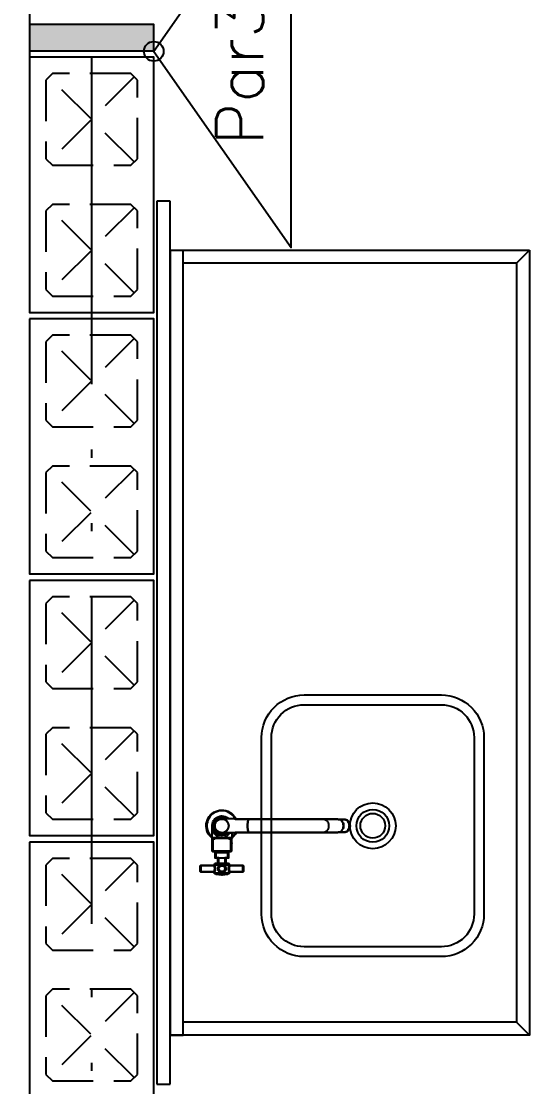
# Model space of a CAD drawing. Extents: x -14651 to 11095, y -4567 to -1290.
# Drawn here: x 853.3 to 931, y -3432 to -3269.1 of the extents above; entities that cross this region are included whole.
import ezdxf
from ezdxf.enums import TextEntityAlignment as Align

# ---------------------------------------------------------------- set-up
doc = ezdxf.new("R2010")
doc.units = 0
doc.header["$LTSCALE"] = 25
doc.linetypes.add('DASHED2', pattern=[0.375, 0.25, -0.125])
doc.linetypes.add('ESTILO_TQS_0004', pattern=[3.3, 2, -0.4, 0.05, -0.4, 0.05, -0.4])
for name, color, linetype in [('203', 1, 'DASHED2'), ('241', 2, 'Continuous'), ('247', 50, 'Continuous'), ('253', 251, 'Continuous'), ('COTA', 1, 'Continuous'), ('EIXOS', 1, 'ESTILO_TQS_0004'), ('PROJ', 252, 'Continuous')]:
    doc.layers.add(name, color=color, linetype=linetype)
doc.styles.add('COTA', font='romans.shx')
doc.dimstyles.new('forma', dxfattribs={"dimscale": 5, "dimtxt": 1.8, "dimasz": 0.8, "dimexe": 2, "dimexo": 1, "dimgap": 1, "dimtad": 1, "dimdec": 1, "dimzin": 9, "dimtxsty": 'COTA', "dimblk1": 'DOT', "dimblk2": 'DOT', "dimsah": 1, "dimcen": 0, "dimdle": 1, "dimclrd": 256, "dimclre": 256, "dimclrt": 2, "dimadec": 0, "dimazin": 0, "dimtfac": 1, "dimtdec": 0, "dimtmove": 0, "dimatfit": 3, "dimfxl": 1, "dimtolj": 1, "dimtzin": 0, "dimarcsym": 0})

# ---------------------------------------------------------------- blocks, each defined once
blk = doc.blocks.new('P4020')
blk.add_lwpolyline([(-19.5, -9.5), (19.5, -9.5), (19.5, 9.5), (-19.5, 9.5), (-19.5, -9.5)])
at = {"color": 1, "linetype": 'DASHED2'}
for points in [[(-17, -6), (-16, -7), (-4, -7), (-3, -6), (-3, 6), (-4, 7), (-16, 7), (-17, 6), (-17, -6)], [(3, -6), (4, -7), (16, -7), (17, -6), (17, 6), (16, 7), (4, 7), (3, 6), (3, -6)]]:
    blk.add_lwpolyline(points, dxfattribs=at)
at = {"layer": '203', "color": 253}
for p, q in [((-16.5, 6.5), (-3.5, -6.5)), ((-3.5, 6.5), (-16.5, -6.5)), ((16.5, 6.5), (3.5, -6.5)), ((3.5, 6.5), (16.5, -6.5))]:
    blk.add_line(p, q, dxfattribs=at)
blk = doc.blocks.new('P0520')
at = {"layer": '253'}
blk.add_hatch(color=129, dxfattribs=at).paths.add_polyline_path([(2, 9.5), (-2, 9.5), (-2, -9.5), (2, -9.5)])
blk.add_lwpolyline([(2, 9.5), (-2, 9.5), (-2, -9.5), (2, -9.5), (2, 9.5)])
blk = doc.blocks.new('_IDNPAR_2')
at = {"color": 3}
blk.add_lwpolyline([(1, -0.7), (0, 0), (-1, -0.7)], close=True, dxfattribs=at)
blk.add_circle((0, 0), 0.05, dxfattribs=at)
at = {"layer": '247', "color": 2, "style": 'COTA', "flags": 8}
blk.add_attdef('ID', text='', height=0.24, dxfattribs=at).set_placement((0, -0.4383), align=Align.MIDDLE_CENTER)
blk = doc.blocks.new('A$Cf20c1e06')
at = {"layer": 'PROJ'}
for p, q in [((8.6577, 10.9553), (8.6377, 10.9553)), ((8.6377, 10.9553), (8.6377, 9.6053)), ((8.6577, 9.6053), (8.6577, 10.9553)), ((8.6577, 10.8803), (9.2077, 10.8803)), ((8.7374, 10.0108), (8.737, 10.0108)), ((8.7378, 10.0107), (8.7374, 10.0108)), ((8.722, 9.9998), (8.722, 9.9998)), ((8.722, 9.9818), (8.722, 9.9998)), ((8.737, 9.9898), (8.7373, 9.9898)), ((8.7373, 9.9898), (8.7378, 9.9898)), ((8.7521, 9.9898), (8.7521, 9.9818)), ((8.7521, 9.9818), (8.722, 9.9818)), ((8.725, 9.9808), (8.725, 9.9818)), ((8.7491, 9.9818), (8.7491, 9.9808)), ((8.7518, 9.9617), (8.7223, 9.9617)), ((8.727, 9.9597), (8.7471, 9.9597)), ((8.7406, 9.9603), (8.7377, 9.9603)), ((8.705, 9.9293), (8.705, 9.9403)), ((8.7255, 9.9408), (8.7347, 9.9408)), ((8.7393, 9.9408), (8.7486, 9.9408)), ((8.7691, 9.9403), (8.7691, 9.9293)), ((8.7488, 9.9278), (8.7253, 9.9278)), ((8.7456, 9.9258), (8.7285, 9.9258)), ((9.1877, 9.7003), (8.6777, 9.7003)), ((8.6377, 9.6053), (8.6577, 9.6053))]:
    blk.add_line(p, q, dxfattribs=at)
for points in [[(9.2077, 10.8803), (9.2077, 9.6803), (8.6577, 9.6803), (8.6577, 10.8803)], [(8.6577, 10.8803), (8.6577, 9.6803), (8.6777, 9.6803), (8.6777, 10.8803)], [(9.1877, 10.8603), (8.6777, 10.8603), (8.6777, 10.8803)], [(9.2077, 10.8803), (9.1877, 10.8603), (9.1877, 9.7003), (9.2077, 9.6803)], [(8.7587, 9.9898), (8.7377, 9.9898), (8.737, 9.9898), (8.7363, 9.9898), (8.7357, 9.9899), (8.7352, 9.99), (8.735, 9.99), (8.7347, 9.9901), (8.7345, 9.9901), (8.7344, 9.9901), (8.7342, 9.9902), (8.7341, 9.9902), (8.7339, 9.9903), (8.7338, 9.9903), (8.7336, 9.9904), (8.7334, 9.9904), (8.7332, 9.9905), (8.7331, 9.9906), (8.7329, 9.9906), (8.7327, 9.9907), (8.7324, 9.9909), (8.7321, 9.991), (8.7318, 9.9912), (8.7315, 9.9914), (8.7311, 9.9916), (8.7306, 9.992), (8.73, 9.9925), (8.7295, 9.993), (8.729, 9.9935), (8.7286, 9.9941), (8.7282, 9.9947), (8.7278, 9.9954), (8.7275, 9.9961), (8.7272, 9.9968), (8.727, 9.9975), (8.7268, 9.9982), (8.7267, 9.999), (8.7266, 9.9998), (8.7266, 10.0005), (8.7266, 10.0013), (8.7267, 10.0021), (8.7269, 10.0028), (8.7271, 10.0035), (8.7274, 10.0042), (8.7277, 10.0049), (8.7281, 10.0056), (8.7285, 10.0062), (8.7289, 10.0068), (8.7294, 10.0074), (8.7298, 10.0078), (8.7302, 10.0082), (8.7304, 10.0083), (8.7305, 10.0084), (8.7307, 10.0086), (8.7309, 10.0087), (8.731, 10.0088), (8.7313, 10.009), (8.7315, 10.0091), (8.7317, 10.0093), (8.732, 10.0094), (8.7323, 10.0096), (8.7326, 10.0097), (8.7329, 10.0099), (8.7338, 10.0102), (8.7347, 10.0104), (8.7356, 10.0106), (8.7367, 10.0107), (8.7377, 10.0108)], [(8.7587, 10.0108), (8.7374, 10.0108)], [(8.9169, 9.9904), (8.9183, 9.9912), (8.9196, 9.9922), (8.9207, 9.9935), (8.9216, 9.995), (8.9223, 9.9967), (8.9227, 9.9984), (8.9228, 10.0003), (8.9227, 10.0021), (8.9223, 10.0038), (8.9216, 10.0055), (8.9207, 10.007), (8.9196, 10.0083), (8.9183, 10.0094), (8.9169, 10.0101), (8.9168, 10.0101)], [(8.7511, 9.9808), (8.7229, 9.9808)], [(8.7481, 9.9607), (8.726, 9.9607)], [(8.7432, 9.9506), (8.7309, 9.9506)], [(8.7309, 9.9428), (8.7432, 9.9428)], [(8.7285, 9.9268), (8.7456, 9.9268)]]:
    blk.add_lwpolyline(points, dxfattribs=at)
for points in [[(9.0727, 9.8003), (8.8627, 9.8003, -0.414214), (8.7977, 9.8653), (8.7977, 10.1353, -0.414214), (8.8627, 10.2003), (9.0727, 10.2003, -0.414214), (9.1377, 10.1353), (9.1377, 9.8653, -0.414214)], [(9.0727, 9.8153), (8.8627, 9.8153, -0.414214), (8.8127, 9.8653), (8.8127, 10.1353, -0.414214), (8.8627, 10.1853), (9.0727, 10.1853, -0.414214), (9.1227, 10.1353), (9.1227, 9.8653, -0.414214)], [(8.725, 9.9808), (8.725, 9.9818), (8.722, 9.9818), (8.722, 10), (8.722, 9.9998), (8.7221, 9.9998), (8.7221, 10.0015), (8.7225, 10.0039), (8.7232, 10.0062), (8.7244, 10.0084), (8.7259, 10.0103), (8.7277, 10.012), (8.7292, 10.0131), (8.7313, 10.0142), (8.7337, 10.0149), (8.7361, 10.0153), (8.737, 10.0153), (8.7395, 10.0151), (8.7419, 10.0145), (8.7441, 10.0135), (8.7449, 10.0131), (8.7469, 10.0116), (8.7478, 10.0108), (8.7376, 10.0108), (8.7375, 10.0107, -0.956818), (8.7375, 9.9898), (8.7376, 9.9898, -0.005512), (8.7374, 9.9898), (8.7377, 9.9898), (8.7521, 9.9898), (8.7521, 9.9818), (8.7491, 9.9818), (8.7491, 9.9808)], [(8.7253, 9.9412, 0.023181), (8.7255, 9.9408), (8.7347, 9.9408), (8.7353, 9.941), (8.736, 9.9411), (8.7369, 9.9412), (8.7378, 9.9411), (8.7387, 9.941), (8.7393, 9.9408), (8.7486, 9.9408, 0.022959), (8.7488, 9.9412, 0.366689), (8.7468, 9.9428), (8.7432, 9.9428), (8.7309, 9.9428), (8.7273, 9.9428, 0.366483)], [(8.7311, 9.9341), (8.731, 9.935), (8.7311, 9.9358), (8.7312, 9.9365), (8.7314, 9.937), (8.7316, 9.9376), (8.7318, 9.9381), (8.7321, 9.9385), (8.7324, 9.939), (8.7327, 9.9394), (8.7333, 9.9399), (8.7339, 9.9404), (8.7344, 9.9407), (8.7348, 9.9408), (8.7349, 9.9404), (8.735, 9.9399, -0.192103), (8.7391, 9.9399), (8.7392, 9.9404), (8.7393, 9.9408), (8.7398, 9.9406), (8.7403, 9.9403), (8.7407, 9.94), (8.7411, 9.9396), (8.7414, 9.9393), (8.7419, 9.9387), (8.7424, 9.9378), (8.7427, 9.937), (8.7429, 9.9363), (8.743, 9.9358), (8.743, 9.9353), (8.743, 9.9348), (8.743, 9.9341), (8.7429, 9.9333), (8.7427, 9.9326), (8.7425, 9.9321), (8.7423, 9.9316), (8.742, 9.9311), (8.7417, 9.9307), (8.7412, 9.9301), (8.7405, 9.9294), (8.7397, 9.9289), (8.7388, 9.9286), (8.738, 9.9284), (8.7374, 9.9283), (8.7368, 9.9283), (8.7362, 9.9284), (8.7356, 9.9285), (8.7351, 9.9287), (8.7344, 9.929), (8.7338, 9.9293), (8.7334, 9.9297), (8.733, 9.93), (8.7327, 9.9304), (8.7323, 9.9308), (8.7319, 9.9314), (8.7315, 9.9322), (8.7312, 9.9331)], [(8.7393, 9.9399), (8.7392, 9.9399, -0.017847), (8.7396, 9.9397), (8.7395, 9.9398, -0.017789), (8.7399, 9.9396), (8.7398, 9.9396, -0.021587), (8.7402, 9.9394), (8.7401, 9.9394, -0.027178), (8.7406, 9.9391), (8.7405, 9.9391, -0.016694), (8.7408, 9.9389), (8.7408, 9.9389, -0.029524), (8.7412, 9.9384), (8.7411, 9.9385, -0.024437), (8.7415, 9.9381), (8.7414, 9.9382, -0.02481), (8.7417, 9.9377), (8.7417, 9.9378, -0.023752), (8.7419, 9.9374), (8.7419, 9.9375, -0.022023), (8.7421, 9.937), (8.7421, 9.9371, -0.022441), (8.7422, 9.9367), (8.7422, 9.9368, -0.022868), (8.7424, 9.9363), (8.7423, 9.9364, -0.020181), (8.7424, 9.9359), (8.7424, 9.936, -0.015814), (8.7425, 9.9357), (8.7425, 9.9357, -0.015915), (8.7425, 9.9354), (8.7425, 9.9355, -0.025741), (8.7426, 9.9349), (8.7426, 9.9349, -0.018498), (8.7425, 9.9345), (8.7426, 9.9346, -0.017313), (8.7425, 9.9342), (8.7425, 9.9343, -0.018157), (8.7425, 9.9339), (8.7425, 9.934, -0.018149), (8.7424, 9.9336), (8.7424, 9.9337, -0.018439), (8.7423, 9.9333), (8.7424, 9.9334, -0.018647), (8.7422, 9.933), (8.7423, 9.933, -0.018581), (8.7421, 9.9327), (8.7421, 9.9327, -0.021766), (8.7419, 9.9323), (8.742, 9.9324, -0.026407), (8.7417, 9.9319), (8.7418, 9.932, -0.026609), (8.7414, 9.9315), (8.7415, 9.9316, -0.026914), (8.7411, 9.9311), (8.7412, 9.9312, -0.025672), (8.7408, 9.9308), (8.7409, 9.9309, -0.023779), (8.7405, 9.9305), (8.7406, 9.9306, -0.024124), (8.7402, 9.9303), (8.7403, 9.9304, -0.024539), (8.7398, 9.9301), (8.7399, 9.9301, -0.024082), (8.7394, 9.9299), (8.7395, 9.9299, -0.023177), (8.7391, 9.9297), (8.7392, 9.9297, -0.023669), (8.7387, 9.9296), (8.7388, 9.9296, -0.024126), (8.7383, 9.9295), (8.7384, 9.9295, -0.020906), (8.7379, 9.9294), (8.738, 9.9294, -0.015716), (8.7376, 9.9293), (8.7377, 9.9294, -0.01579), (8.7374, 9.9293), (8.7374, 9.9293, -0.016075), (8.7371, 9.9293), (8.7371, 9.9293, -0.016281), (8.7368, 9.9293), (8.7369, 9.9293, -0.016316), (8.7365, 9.9293), (8.7366, 9.9293, -0.01533), (8.7362, 9.9294), (8.7363, 9.9294, -0.013711), (8.736, 9.9294), (8.7361, 9.9294, -0.013749), (8.7358, 9.9295), (8.7358, 9.9295, -0.013768), (8.7355, 9.9295), (8.7356, 9.9295, -0.015624), (8.7353, 9.9296), (8.7353, 9.9296, -0.018303), (8.735, 9.9297), (8.735, 9.9297, -0.018249), (8.7347, 9.9299), (8.7347, 9.9298, -0.018455), (8.7344, 9.93), (8.7344, 9.93, -0.018647), (8.7341, 9.9302), (8.7342, 9.9301, -0.018591), (8.7338, 9.9304), (8.7339, 9.9303, -0.021186), (8.7335, 9.9306), (8.7336, 9.9305, -0.025016), (8.7332, 9.9309), (8.7333, 9.9308, -0.025258), (8.7329, 9.9312), (8.733, 9.9311, -0.025603), (8.7326, 9.9316), (8.7327, 9.9315, -0.024312), (8.7324, 9.9319), (8.7324, 9.9318, -0.022281), (8.7322, 9.9323), (8.7322, 9.9322, -0.022662), (8.732, 9.9326), (8.732, 9.9325, -0.023081), (8.7318, 9.933), (8.7319, 9.9329, -0.023127), (8.7317, 9.9334), (8.7318, 9.9333, -0.022918), (8.7316, 9.9338), (8.7317, 9.9337, -0.020264), (8.7316, 9.9341), (8.7316, 9.934, -0.015918), (8.7316, 9.9344), (8.7316, 9.9343, -0.015999), (8.7315, 9.9347), (8.7315, 9.9346, -0.556946)], [(8.7325, 9.9348, -1), (8.7416, 9.9348, -1)]]:
    blk.add_lwpolyline(points, format="xyb", close=True, dxfattribs=at)
for points in [[(8.714, 10.0002), (8.714, 9.9993), (8.7143, 9.9963), (8.715, 9.9935), (8.7161, 9.9907), (8.7175, 9.9881), (8.7192, 9.9856), (8.7212, 9.9835), (8.7257, 9.9798), (8.7233, 9.9798), (8.7233, 9.9621), (8.7237, 9.9617), (8.7264, 9.9617), (8.728, 9.9601), (8.728, 9.9516), (8.7319, 9.9516), (8.7319, 9.9418), (8.7276, 9.9418), (8.7259, 9.9404), (8.7247, 9.9393), (8.7054, 9.9393), (8.705, 9.9389), (8.705, 9.9307), (8.7054, 9.9303), (8.7247, 9.9303), (8.7263, 9.9287), (8.7263, 9.9282), (8.7267, 9.9278), (8.7295, 9.9278), (8.7295, 9.9267), (8.7362, 9.926), (8.7379, 9.926), (8.7446, 9.9267), (8.7446, 9.9278), (8.7474, 9.9278), (8.7478, 9.9282), (8.7478, 9.9287), (8.7494, 9.9303), (8.7687, 9.9303), (8.7691, 9.9307), (8.7691, 9.9389), (8.7687, 9.9393), (8.7494, 9.9393), (8.7481, 9.9404), (8.7465, 9.9418), (8.7422, 9.9418), (8.7422, 9.9516), (8.7461, 9.9516), (8.7461, 9.9601), (8.7477, 9.9617), (8.7504, 9.9617), (8.7508, 9.9621), (8.7508, 9.9798), (8.7483, 9.9798), (8.7524, 9.9831), (8.7545, 9.9852), (8.7563, 9.9876), (8.7581, 9.9908), (8.8912, 9.9908), (8.9137, 9.9908), (8.9152, 9.9909), (8.924, 9.9909), (8.9254, 9.9911), (8.9267, 9.9915), (8.9279, 9.9921), (8.9291, 9.9931), (8.9301, 9.9942), (8.9309, 9.9955), (8.9315, 9.997), (8.9318, 9.9986), (8.932, 10.0003), (8.9318, 10.0019), (8.9315, 10.0035), (8.9309, 10.005), (8.9301, 10.0063), (8.9291, 10.0075), (8.9279, 10.0084), (8.9267, 10.0091), (8.9254, 10.0095), (8.924, 10.0096), (8.9152, 10.0096), (8.9137, 10.0098), (8.8912, 10.0098), (8.7581, 10.0098), (8.7568, 10.0121), (8.7551, 10.0145), (8.7532, 10.0167), (8.7509, 10.0187), (8.7484, 10.0203), (8.7457, 10.0216), (8.7429, 10.0225), (8.74, 10.0231), (8.737, 10.0233), (8.7365, 10.0233), (8.7336, 10.023), (8.7307, 10.0224), (8.7279, 10.0214), (8.7252, 10.02), (8.7228, 10.0184), (8.7206, 10.0164), (8.7186, 10.0141), (8.717, 10.0116), (8.7157, 10.009), (8.7148, 10.0061), (8.7142, 10.0032)], [(8.7778, 9.9907), (8.7775, 9.9913), (8.7772, 9.9921), (8.777, 9.9928), (8.7769, 9.9934), (8.7768, 9.994), (8.7767, 9.9946), (8.7766, 9.9953), (8.7765, 9.9961), (8.7764, 9.9969), (8.7763, 9.9977), (8.7763, 9.9985), (8.7763, 9.9994), (8.7762, 10.0003), (8.7763, 10.0011), (8.7763, 10.002), (8.7763, 10.0028), (8.7764, 10.0037), (8.7765, 10.0045), (8.7766, 10.0052), (8.7767, 10.0059), (8.7768, 10.0066), (8.7769, 10.0072), (8.777, 10.0077), (8.7772, 10.0085), (8.7775, 10.0092), (8.7778, 10.0098), (8.778, 10.0103), (8.7784, 10.0107), (8.7786, 10.0107), (8.7784, 10.0106), (8.7783, 10.0105), (8.7781, 10.0103), (8.778, 10.0102), (8.7778, 10.01), (8.7777, 10.0097), (8.7776, 10.0094), (8.7774, 10.0091), (8.7773, 10.0087), (8.7771, 10.0082), (8.777, 10.0077), (8.7769, 10.0072), (8.7768, 10.0066), (8.7767, 10.0059), (8.7766, 10.0052), (8.7765, 10.0045), (8.7764, 10.0037), (8.7763, 10.0028), (8.7763, 10.002), (8.7763, 10.0011), (8.7762, 10.0003), (8.7763, 9.9994), (8.7763, 9.9985), (8.7763, 9.9977), (8.7764, 9.9969), (8.7765, 9.9961), (8.7766, 9.9953), (8.7767, 9.9946), (8.7768, 9.994), (8.7769, 9.9934), (8.777, 9.9928), (8.7771, 9.9923), (8.7773, 9.9919), (8.7774, 9.9915), (8.7776, 9.9911), (8.7777, 9.9908), (8.7778, 9.9906), (8.778, 9.9904), (8.7781, 9.9902), (8.7783, 9.99), (8.7786, 9.9898), (8.7787, 9.9898), (8.7784, 9.9899), (8.778, 9.9902)], [(8.7245, 9.9298), (8.7246, 9.93), (8.7248, 9.9302), (8.7249, 9.9304), (8.725, 9.9307), (8.7252, 9.931), (8.7253, 9.9313), (8.7254, 9.9317), (8.7256, 9.9321), (8.7257, 9.9324), (8.7258, 9.9327), (8.7258, 9.933), (8.7259, 9.9332), (8.7259, 9.9335), (8.726, 9.9337), (8.726, 9.934), (8.726, 9.9343), (8.726, 9.9346), (8.7261, 9.9348), (8.726, 9.9351), (8.726, 9.9354), (8.726, 9.9357), (8.726, 9.9361), (8.7259, 9.9365), (8.7258, 9.9369), (8.7257, 9.9372), (8.7256, 9.9376), (8.7255, 9.9379), (8.7253, 9.9383), (8.7252, 9.9386), (8.725, 9.9389), (8.7249, 9.9392), (8.7248, 9.9394), (8.7247, 9.9396), (8.7246, 9.9398), (8.7245, 9.9399), (8.7246, 9.9399), (8.7248, 9.94), (8.7249, 9.94), (8.7251, 9.9401), (8.7252, 9.9402), (8.7253, 9.9404), (8.7254, 9.9405), (8.7255, 9.9407), (8.7255, 9.9408), (8.7257, 9.9403), (8.7259, 9.9398), (8.7262, 9.9391), (8.7264, 9.9383), (8.7266, 9.9374), (8.7268, 9.9365), (8.7269, 9.9356), (8.7269, 9.9347), (8.7269, 9.9339), (8.7268, 9.9332), (8.7267, 9.9326), (8.7266, 9.9321), (8.7265, 9.9316), (8.7264, 9.9311), (8.7262, 9.9305), (8.7259, 9.9298), (8.7257, 9.9292), (8.7255, 9.9287), (8.7254, 9.9285), (8.7254, 9.9287), (8.7255, 9.9289), (8.7256, 9.9291), (8.7257, 9.9293), (8.7258, 9.9296), (8.726, 9.9299), (8.7261, 9.9303), (8.7262, 9.9307), (8.7264, 9.9311), (8.7265, 9.9316), (8.7266, 9.9321), (8.7267, 9.9326), (8.7268, 9.933), (8.7268, 9.9333), (8.7269, 9.9337), (8.7269, 9.9341), (8.7269, 9.9345), (8.7269, 9.9348), (8.7269, 9.9353), (8.7269, 9.9358), (8.7268, 9.9363), (8.7268, 9.9368), (8.7267, 9.9372), (8.7266, 9.9376), (8.7265, 9.9381), (8.7264, 9.9385), (8.7262, 9.9389), (8.7261, 9.9393), (8.726, 9.9396), (8.7259, 9.94), (8.7258, 9.9402), (8.7257, 9.9405), (8.7256, 9.9407), (8.7255, 9.9408), (8.7254, 9.9404), (8.725, 9.94), (8.7245, 9.9399), (8.7247, 9.9395), (8.725, 9.939), (8.7253, 9.9384), (8.7255, 9.9377), (8.7258, 9.937), (8.7259, 9.9363), (8.726, 9.9356), (8.7261, 9.935), (8.726, 9.9344), (8.726, 9.9339), (8.7259, 9.9332), (8.7257, 9.9325), (8.7255, 9.9319), (8.7252, 9.9312), (8.725, 9.9306), (8.7247, 9.93)], [(8.7473, 9.9331), (8.7472, 9.9339), (8.7472, 9.9344), (8.7472, 9.9349), (8.7472, 9.9355), (8.7473, 9.9363), (8.7474, 9.937), (8.7475, 9.9376), (8.7476, 9.9381), (8.7478, 9.9387), (8.7481, 9.9395), (8.7483, 9.9402), (8.7486, 9.9408), (8.7486, 9.9406), (8.7486, 9.9408), (8.7485, 9.9407), (8.7485, 9.9406), (8.7484, 9.9403), (8.7483, 9.94), (8.7481, 9.9397), (8.748, 9.9394), (8.7479, 9.939), (8.7477, 9.9385), (8.7476, 9.9381), (8.7475, 9.9376), (8.7474, 9.937), (8.7473, 9.9365), (8.7472, 9.9361), (8.7472, 9.9357), (8.7472, 9.9354), (8.7472, 9.9349), (8.7472, 9.9344), (8.7472, 9.9339), (8.7473, 9.9333), (8.7473, 9.9329), (8.7474, 9.9325), (8.7475, 9.932), (8.7476, 9.9316), (8.7477, 9.9312), (8.7478, 9.9308), (8.748, 9.9304), (8.7481, 9.93), (8.7482, 9.9297), (8.7484, 9.9293), (8.7484, 9.9291), (8.7485, 9.929), (8.7487, 9.9287), (8.7487, 9.9285), (8.7486, 9.9288), (8.7484, 9.9293), (8.7482, 9.9299), (8.7479, 9.9306), (8.7477, 9.9314), (8.7474, 9.9323)], [(8.7493, 9.9395), (8.7492, 9.9392), (8.7491, 9.939), (8.7489, 9.9387), (8.7488, 9.9383), (8.7486, 9.938), (8.7485, 9.9376), (8.7484, 9.9371), (8.7483, 9.9368), (8.7482, 9.9365), (8.7482, 9.9362), (8.7481, 9.9359), (8.7481, 9.9356), (8.748, 9.9353), (8.748, 9.935), (8.748, 9.9347), (8.748, 9.9344), (8.7481, 9.9341), (8.7481, 9.9338), (8.7481, 9.9336), (8.7482, 9.9332), (8.7483, 9.9328), (8.7484, 9.9324), (8.7485, 9.9321), (8.7486, 9.9317), (8.7488, 9.9314), (8.7489, 9.9311), (8.749, 9.9308), (8.749, 9.9307), (8.7492, 9.9304), (8.7493, 9.9302), (8.7494, 9.93), (8.7495, 9.9299), (8.7496, 9.9296), (8.7497, 9.9294), (8.7496, 9.9297), (8.7494, 9.9301), (8.7491, 9.9306), (8.7488, 9.9312), (8.7486, 9.9319), (8.7483, 9.9326), (8.7482, 9.9334), (8.7481, 9.934), (8.748, 9.9346), (8.748, 9.9351), (8.7481, 9.9358), (8.7482, 9.9364), (8.7483, 9.937), (8.7486, 9.9377), (8.7489, 9.9385), (8.7491, 9.9391), (8.7494, 9.9396), (8.7495, 9.9398), (8.7495, 9.9397)]]:
    blk.add_lwpolyline(points, close=True, dxfattribs=at)
blk.add_polyline3d([(8.924, 9.9899, 0), (8.9153, 9.9899, 0), (8.9137, 9.9898, 0), (8.8912, 9.9898, 0), (8.7587, 9.9898, 0), (8.7571, 9.9871, 0), (8.7553, 9.9846, 0), (8.7531, 9.9824, 0), (8.7511, 9.9808, 0), (8.7518, 9.9808, 0), (8.7518, 9.9617, 0), (8.7508, 9.9607, 0), (8.7481, 9.9607, 0), (8.7471, 9.9597, 0), (8.7471, 9.9506, 0), (8.7432, 9.9506, 0), (8.7432, 9.9428, 0), (8.7468, 9.9428, 0), (8.7488, 9.9412, 0), (8.7498, 9.9403, 0), (8.7691, 9.9403, 0), (8.7701, 9.9393, 0), (8.7701, 9.9303, 0), (8.7691, 9.9293, 0), (8.7498, 9.9293, 0), (8.7488, 9.9283, 0), (8.7488, 9.9278, 0), (8.7478, 9.9268, 0), (8.7456, 9.9268, 0), (8.7456, 9.9258, 0), (8.7379, 9.925, 0), (8.7362, 9.925, 0), (8.7285, 9.9258, 0), (8.7285, 9.9268, 0), (8.7263, 9.9268, 0), (8.7253, 9.9278, 0), (8.7253, 9.9283, 0), (8.7243, 9.9293, 0), (8.705, 9.9293, 0), (8.704, 9.9303, 0), (8.704, 9.9393, 0), (8.705, 9.9403, 0), (8.7243, 9.9403, 0), (8.7253, 9.9412, 0), (8.7273, 9.9428, 0), (8.7309, 9.9428, 0), (8.7309, 9.9506, 0), (8.727, 9.9506, 0), (8.727, 9.9597, 0), (8.726, 9.9607, 0), (8.7233, 9.9607, 0), (8.7223, 9.9617, 0), (8.7223, 9.9808, 0), (8.7229, 9.9808, 0), (8.7206, 9.9827, 0), (8.7184, 9.985, 0), (8.7166, 9.9875, 0), (8.7152, 9.9903, 0), (8.7141, 9.9932, 0), (8.7133, 9.9962, 0), (8.713, 9.9993, 0), (8.713, 10.0003, 0), (8.7132, 10.0034, 0), (8.7138, 10.0064, 0), (8.7148, 10.0093, 0), (8.7161, 10.0121, 0), (8.7178, 10.0147, 0), (8.7198, 10.0171, 0), (8.7221, 10.0191, 0), (8.7247, 10.0209, 0), (8.7275, 10.0223, 0), (8.7304, 10.0234, 0), (8.7334, 10.024, 0), (8.7365, 10.0243, 0), (8.737, 10.0243, 0), (8.7401, 10.0241, 0), (8.7432, 10.0235, 0), (8.7461, 10.0225, 0), (8.7489, 10.0212, 0), (8.7515, 10.0195, 0), (8.7539, 10.0175, 0), (8.7559, 10.0152, 0), (8.7577, 10.0126, 0), (8.7587, 10.0108, 0), (8.8912, 10.0108, 0), (8.9137, 10.0108, 0), (8.9153, 10.0106, 0), (8.924, 10.0106, 0), (8.9256, 10.0104, 0), (8.9271, 10.01, 0), (8.9285, 10.0092, 0), (8.9298, 10.0082, 0), (8.9309, 10.0069, 0), (8.9318, 10.0054, 0), (8.9324, 10.0038, 0), (8.9328, 10.0021, 0), (8.933, 10.0003, 0), (8.9328, 9.9985, 0), (8.9324, 9.9967, 0), (8.9318, 9.9951, 0), (8.9309, 9.9936, 0), (8.9298, 9.9923, 0), (8.9285, 9.9913, 0), (8.9271, 9.9905, 0), (8.9256, 9.9901, 0), (8.924, 9.9899, 0)], close=True, dxfattribs=at)
for points in [[(8.7478, 9.9898, 0), (8.7459, 9.9881, 0), (8.7439, 9.9869, 0), (8.7416, 9.9859, 0), (8.7392, 9.9854, 0), (8.7368, 9.9852, 0), (8.7343, 9.9855, 0), (8.732, 9.9861, 0), (8.7297, 9.9871, 0), (8.7277, 9.9885, 0), (8.7259, 9.9902, 0), (8.7244, 9.9921, 0), (8.7233, 9.9943, 0), (8.7225, 9.9966, 0), (8.7221, 9.999, 0), (8.7221, 10.0015, 0), (8.7225, 10.0039, 0), (8.7232, 10.0062, 0), (8.7244, 10.0084, 0), (8.7259, 10.0103, 0), (8.7277, 10.012, 0), (8.7292, 10.0131, 0)], [(8.7292, 10.0131, 0), (8.7313, 10.0142, 0), (8.7337, 10.0149, 0), (8.7361, 10.0153, 0), (8.737, 10.0153, 0)], [(8.737, 10.0153, 0), (8.7395, 10.0151, 0), (8.7419, 10.0145, 0), (8.7441, 10.0135, 0), (8.7449, 10.0131, 0)], [(8.7449, 10.0131, 0), (8.7469, 10.0116, 0), (8.7478, 10.0108, 0)], [(8.7788, 10.0108, 0), (8.7787, 10.0107, 0), (8.7786, 10.0107, 0), (8.7784, 10.0106, 0), (8.7783, 10.0105, 0), (8.7781, 10.0103, 0), (8.778, 10.0102, 0), (8.7778, 10.01, 0), (8.7777, 10.0097, 0), (8.7776, 10.0094, 0), (8.7774, 10.0091, 0), (8.7773, 10.0087, 0), (8.7771, 10.0082, 0), (8.777, 10.0077, 0), (8.7769, 10.0072, 0), (8.7768, 10.0066, 0), (8.7767, 10.0059, 0), (8.7766, 10.0052, 0), (8.7765, 10.0045, 0), (8.7764, 10.0037, 0), (8.7763, 10.0028, 0), (8.7763, 10.002, 0), (8.7763, 10.0011, 0), (8.7762, 10.0003, 0), (8.7763, 9.9994, 0), (8.7763, 9.9985, 0), (8.7763, 9.9977, 0), (8.7764, 9.9969, 0), (8.7765, 9.9961, 0), (8.7766, 9.9953, 0), (8.7767, 9.9946, 0), (8.7768, 9.994, 0), (8.7769, 9.9934, 0), (8.777, 9.9928, 0), (8.7771, 9.9923, 0), (8.7773, 9.9919, 0), (8.7774, 9.9915, 0), (8.7776, 9.9911, 0), (8.7777, 9.9908, 0), (8.7778, 9.9906, 0), (8.778, 9.9904, 0), (8.7781, 9.9902, 0), (8.7783, 9.99, 0), (8.7784, 9.9899, 0), (8.7786, 9.9898, 0), (8.7787, 9.9898, 0), (8.7788, 9.9898, 0)], [(8.8912, 10.0108, 0), (8.8913, 10.0108, 0), (8.8921, 10.0107, 0), (8.8928, 10.0106, 0), (8.8936, 10.0104, 0), (8.8943, 10.0101, 0), (8.895, 10.0098, 0), (8.8957, 10.0094, 0), (8.8964, 10.0089, 0), (8.897, 10.0084, 0), (8.8976, 10.0078, 0), (8.8981, 10.0072, 0), (8.8986, 10.0065, 0), (8.899, 10.0057, 0), (8.8994, 10.005, 0), (8.8997, 10.0042, 0), (8.9, 10.0033, 0), (8.9002, 10.0024, 0), (8.9003, 10.0016, 0), (8.9003, 10.0007, 0), (8.9003, 9.9998, 0), (8.9003, 9.9989, 0), (8.9002, 9.9981, 0), (8.9, 9.9972, 0), (8.8997, 9.9964, 0), (8.8994, 9.9955, 0), (8.899, 9.9948, 0), (8.8986, 9.9941, 0), (8.8981, 9.9934, 0), (8.8976, 9.9927, 0), (8.897, 9.9921, 0), (8.8964, 9.9916, 0), (8.8957, 9.9911, 0), (8.895, 9.9907, 0), (8.8943, 9.9904, 0), (8.8936, 9.9901, 0), (8.8928, 9.9899, 0), (8.8921, 9.9898, 0), (8.8913, 9.9898, 0), (8.8912, 9.9898, 0)], [(8.9164, 10.0103, 0), (8.9179, 10.0097, 0), (8.9193, 10.0088, 0), (8.9205, 10.0077, 0), (8.9215, 10.0063, 0), (8.9223, 10.0048, 0), (8.9229, 10.0031, 0), (8.9232, 10.0013, 0), (8.9232, 9.9995, 0), (8.9229, 9.9977, 0), (8.9224, 9.996, 0), (8.9217, 9.9944, 0), (8.9207, 9.993, 0), (8.9195, 9.9919, 0), (8.9181, 9.9909, 0), (8.9167, 9.9903, 0), (8.9164, 9.9902, 0)], [(8.722, 9.9998, 0), (8.722, 9.9996, 0), (8.722, 9.9992, 0), (8.7221, 9.9984, 0), (8.7222, 9.9973, 0), (8.7225, 9.9958, 0), (8.7228, 9.9943, 0), (8.7234, 9.9928, 0), (8.724, 9.9912, 0), (8.7249, 9.9897, 0), (8.7259, 9.9882, 0), (8.7267, 9.9872, 0), (8.7275, 9.9863, 0), (8.7282, 9.9857, 0), (8.7289, 9.9851, 0), (8.7296, 9.9846, 0), (8.7303, 9.9841, 0), (8.7311, 9.9837, 0), (8.7319, 9.9833, 0), (8.7328, 9.983, 0), (8.7336, 9.9827, 0), (8.7345, 9.9825, 0), (8.7351, 9.9824, 0), (8.7358, 9.9823, 0), (8.7364, 9.9822, 0), (8.737, 9.9822, 0), (8.7376, 9.9822, 0), (8.7382, 9.9823, 0), (8.7389, 9.9824, 0), (8.7395, 9.9825, 0), (8.7401, 9.9826, 0), (8.7408, 9.9828, 0), (8.7414, 9.983, 0), (8.7421, 9.9833, 0), (8.743, 9.9837, 0), (8.7439, 9.9842, 0), (8.7449, 9.9849, 0), (8.7458, 9.9856, 0), (8.7467, 9.9864, 0), (8.7475, 9.9873, 0), (8.7482, 9.9882, 0), (8.7489, 9.9892, 0), (8.7493, 9.9898, 0)], [(8.7245, 9.9399, 0), (8.7246, 9.9398, 0), (8.7247, 9.9396, 0), (8.7248, 9.9394, 0), (8.7249, 9.9392, 0), (8.725, 9.9389, 0), (8.7252, 9.9386, 0), (8.7253, 9.9383, 0), (8.7255, 9.9379, 0), (8.7256, 9.9376, 0), (8.7257, 9.9372, 0), (8.7258, 9.9369, 0), (8.7259, 9.9365, 0), (8.726, 9.9361, 0), (8.726, 9.9357, 0), (8.726, 9.9354, 0), (8.726, 9.9351, 0), (8.7261, 9.9348, 0), (8.726, 9.9346, 0), (8.726, 9.9343, 0), (8.726, 9.934, 0), (8.726, 9.9337, 0), (8.7259, 9.9335, 0), (8.7259, 9.9332, 0), (8.7258, 9.933, 0), (8.7258, 9.9327, 0), (8.7257, 9.9324, 0), (8.7256, 9.9321, 0), (8.7254, 9.9317, 0), (8.7253, 9.9313, 0), (8.7252, 9.931, 0), (8.725, 9.9307, 0), (8.7249, 9.9304, 0), (8.7248, 9.9302, 0), (8.7246, 9.93, 0), (8.7245, 9.9298, 0), (8.7245, 9.9296, 0), (8.7244, 9.9295, 0), (8.7243, 9.9294, 0), (8.7243, 9.9294, 0), (8.7243, 9.9293, 0), (8.7243, 9.9293, 0)], [(8.7255, 9.9408, 0), (8.7255, 9.9407, 0), (8.7254, 9.9405, 0), (8.7253, 9.9404, 0), (8.7252, 9.9402, 0), (8.7251, 9.9401, 0), (8.7249, 9.94, 0), (8.7248, 9.94, 0), (8.7246, 9.9399, 0), (8.7245, 9.9399, 0)], [(8.7253, 9.9283, 0), (8.7253, 9.9283, 0), (8.7253, 9.9284, 0), (8.7253, 9.9284, 0), (8.7254, 9.9285, 0), (8.7254, 9.9287, 0), (8.7255, 9.9289, 0), (8.7256, 9.9291, 0), (8.7257, 9.9293, 0), (8.7258, 9.9296, 0), (8.726, 9.9299, 0), (8.7261, 9.9303, 0), (8.7262, 9.9307, 0), (8.7264, 9.9311, 0), (8.7265, 9.9316, 0), (8.7266, 9.9321, 0), (8.7267, 9.9326, 0), (8.7268, 9.933, 0), (8.7268, 9.9333, 0), (8.7269, 9.9337, 0), (8.7269, 9.9341, 0), (8.7269, 9.9345, 0), (8.7269, 9.9348, 0), (8.7269, 9.9353, 0), (8.7269, 9.9358, 0), (8.7268, 9.9363, 0), (8.7268, 9.9368, 0), (8.7267, 9.9372, 0), (8.7266, 9.9376, 0), (8.7265, 9.9381, 0), (8.7264, 9.9385, 0), (8.7262, 9.9389, 0), (8.7261, 9.9393, 0), (8.726, 9.9396, 0), (8.7259, 9.94, 0), (8.7258, 9.9402, 0), (8.7257, 9.9405, 0), (8.7256, 9.9407, 0), (8.7255, 9.9408, 0)], [(8.7347, 9.9408, 0), (8.7345, 9.9407, 0), (8.7343, 9.9406, 0), (8.7341, 9.9405, 0), (8.7338, 9.9403, 0), (8.7335, 9.94, 0), (8.7331, 9.9397, 0), (8.7327, 9.9394, 0), (8.7324, 9.939, 0), (8.7321, 9.9385, 0), (8.7318, 9.9381, 0), (8.7316, 9.9376, 0), (8.7314, 9.937, 0), (8.7313, 9.9367, 0), (8.7312, 9.9363, 0), (8.7311, 9.936, 0), (8.7311, 9.9356, 0), (8.7311, 9.9352, 0), (8.731, 9.9348, 0), (8.7311, 9.9343, 0), (8.7311, 9.9339, 0), (8.7312, 9.9334, 0), (8.7313, 9.9329, 0), (8.7315, 9.9324, 0), (8.7316, 9.932, 0), (8.7318, 9.9316, 0), (8.7321, 9.9312, 0), (8.7323, 9.9308, 0), (8.7327, 9.9304, 0), (8.733, 9.93, 0), (8.7334, 9.9297, 0), (8.7337, 9.9294, 0), (8.734, 9.9292, 0), (8.7343, 9.9291, 0), (8.7346, 9.9289, 0), (8.7349, 9.9287, 0), (8.7353, 9.9286, 0), (8.7355, 9.9285, 0), (8.7358, 9.9285, 0), (8.736, 9.9284, 0), (8.7363, 9.9284, 0), (8.7366, 9.9283, 0), (8.7369, 9.9283, 0), (8.7372, 9.9283, 0), (8.7375, 9.9283, 0), (8.7378, 9.9284, 0), (8.7381, 9.9284, 0), (8.7386, 9.9285, 0), (8.739, 9.9287, 0), (8.7394, 9.9289, 0), (8.7398, 9.9291, 0), (8.7403, 9.9293, 0), (8.7406, 9.9296, 0), (8.741, 9.9299, 0), (8.7413, 9.9303, 0), (8.7417, 9.9307, 0), (8.742, 9.9311, 0), (8.7423, 9.9316, 0), (8.7425, 9.9321, 0), (8.7427, 9.9326, 0), (8.7428, 9.9331, 0), (8.7429, 9.9335, 0), (8.743, 9.9339, 0), (8.743, 9.9343, 0), (8.743, 9.9348, 0), (8.743, 9.9353, 0), (8.743, 9.9358, 0), (8.7429, 9.9363, 0), (8.7428, 9.9368, 0), (8.7426, 9.9372, 0), (8.7425, 9.9376, 0), (8.7423, 9.938, 0), (8.742, 9.9385, 0), (8.7417, 9.9389, 0), (8.7414, 9.9393, 0), (8.7411, 9.9396, 0), (8.7407, 9.94, 0), (8.7403, 9.9403, 0), (8.74, 9.9405, 0), (8.7397, 9.9407, 0), (8.7393, 9.9408, 0)], [(8.7393, 9.9408, 0), (8.7389, 9.941, 0), (8.7385, 9.941, 0), (8.738, 9.9411, 0), (8.7376, 9.9412, 0), (8.7371, 9.9412, 0), (8.7367, 9.9412, 0), (8.7362, 9.9411, 0), (8.7358, 9.9411, 0), (8.7353, 9.941, 0), (8.7347, 9.9408, 0)], [(8.7349, 9.9399, 0), (8.735, 9.9399, 0), (8.735, 9.94, 0), (8.735, 9.9401, 0), (8.735, 9.9402, 0), (8.7349, 9.9403, 0), (8.7349, 9.9404, 0), (8.7348, 9.9406, 0), (8.7348, 9.9408, 0), (8.7347, 9.9408, 0)], [(8.7393, 9.9408, 0), (8.7393, 9.9407, 0), (8.7392, 9.9405, 0), (8.7392, 9.9404, 0), (8.7391, 9.9402, 0), (8.7391, 9.9401, 0), (8.7391, 9.94, 0), (8.7391, 9.94, 0), (8.7391, 9.9399, 0), (8.7392, 9.9399, 0)], [(8.7392, 9.9399, 0), (8.7394, 9.9398, 0), (8.7397, 9.9396, 0), (8.74, 9.9395, 0), (8.7404, 9.9392, 0), (8.7407, 9.9389, 0), (8.7408, 9.9389, 0), (8.7411, 9.9386, 0), (8.7413, 9.9383, 0), (8.7416, 9.9379, 0), (8.7418, 9.9375, 0), (8.742, 9.9372, 0), (8.7422, 9.9368, 0), (8.7423, 9.9365, 0), (8.7424, 9.9361, 0), (8.7425, 9.9358, 0), (8.7425, 9.9355, 0), (8.7425, 9.9352, 0), (8.7426, 9.935, 0), (8.7426, 9.9348, 0)], [(8.7486, 9.9408, 0), (8.7485, 9.9407, 0), (8.7485, 9.9406, 0), (8.7484, 9.9403, 0), (8.7483, 9.94, 0), (8.7481, 9.9397, 0), (8.748, 9.9394, 0), (8.7479, 9.939, 0), (8.7477, 9.9385, 0), (8.7476, 9.9381, 0), (8.7475, 9.9376, 0), (8.7474, 9.937, 0), (8.7473, 9.9365, 0), (8.7472, 9.9361, 0), (8.7472, 9.9357, 0), (8.7472, 9.9354, 0), (8.7472, 9.9349, 0), (8.7472, 9.9344, 0), (8.7472, 9.9339, 0), (8.7473, 9.9333, 0), (8.7473, 9.9329, 0), (8.7474, 9.9325, 0), (8.7475, 9.932, 0), (8.7476, 9.9316, 0), (8.7477, 9.9312, 0), (8.7478, 9.9308, 0), (8.748, 9.9304, 0), (8.7481, 9.93, 0), (8.7482, 9.9297, 0), (8.7484, 9.9293, 0), (8.7484, 9.9291, 0), (8.7485, 9.929, 0), (8.7486, 9.9288, 0), (8.7487, 9.9287, 0), (8.7487, 9.9286, 0), (8.7487, 9.9285, 0), (8.7488, 9.9284, 0), (8.7488, 9.9284, 0), (8.7488, 9.9283, 0), (8.7488, 9.9283, 0)], [(8.7498, 9.9293, 0), (8.7498, 9.9293, 0), (8.7498, 9.9293, 0), (8.7498, 9.9294, 0), (8.7497, 9.9294, 0), (8.7497, 9.9295, 0), (8.7496, 9.9296, 0), (8.7496, 9.9297, 0), (8.7495, 9.9299, 0), (8.7494, 9.93, 0), (8.7493, 9.9302, 0), (8.7492, 9.9304, 0), (8.749, 9.9307, 0), (8.749, 9.9308, 0), (8.7489, 9.9311, 0), (8.7488, 9.9314, 0), (8.7486, 9.9317, 0), (8.7485, 9.9321, 0), (8.7484, 9.9324, 0), (8.7483, 9.9328, 0), (8.7482, 9.9332, 0), (8.7481, 9.9336, 0), (8.7481, 9.9338, 0), (8.7481, 9.9341, 0), (8.748, 9.9344, 0), (8.748, 9.9347, 0), (8.748, 9.935, 0), (8.748, 9.9353, 0), (8.7481, 9.9356, 0), (8.7481, 9.9359, 0), (8.7482, 9.9362, 0), (8.7482, 9.9365, 0), (8.7483, 9.9368, 0), (8.7484, 9.9371, 0), (8.7485, 9.9376, 0), (8.7486, 9.938, 0), (8.7488, 9.9383, 0), (8.7489, 9.9387, 0), (8.7491, 9.939, 0), (8.7492, 9.9392, 0), (8.7493, 9.9395, 0), (8.7495, 9.9397, 0), (8.7495, 9.9398, 0), (8.7496, 9.9399, 0)], [(8.7496, 9.9399, 0), (8.7494, 9.9399, 0), (8.7492, 9.94, 0), (8.7491, 9.9401, 0), (8.7489, 9.9402, 0), (8.7488, 9.9403, 0), (8.7487, 9.9404, 0), (8.7486, 9.9406, 0), (8.7486, 9.9408, 0), (8.7486, 9.9408, 0)], [(8.7426, 9.9348, 0), (8.7426, 9.9347, 0), (8.7425, 9.9344, 0), (8.7425, 9.9341, 0), (8.7424, 9.9337, 0), (8.7424, 9.9334, 0), (8.7423, 9.9331, 0), (8.7422, 9.9328, 0), (8.742, 9.9325, 0), (8.7418, 9.9321, 0), (8.7416, 9.9317, 0), (8.7413, 9.9313, 0), (8.741, 9.931, 0), (8.7407, 9.9307, 0), (8.7403, 9.9304, 0), (8.74, 9.9302, 0), (8.7396, 9.93, 0), (8.7393, 9.9298, 0), (8.7389, 9.9296, 0), (8.7385, 9.9295, 0), (8.738, 9.9294, 0), (8.7378, 9.9294, 0), (8.7375, 9.9293, 0), (8.7372, 9.9293, 0), (8.7369, 9.9293, 0), (8.7366, 9.9293, 0), (8.7364, 9.9294, 0), (8.7361, 9.9294, 0), (8.7359, 9.9294, 0), (8.7356, 9.9295, 0), (8.7354, 9.9296, 0), (8.7351, 9.9297, 0), (8.7348, 9.9298, 0), (8.7345, 9.9299, 0), (8.7342, 9.9301, 0), (8.734, 9.9303, 0), (8.7337, 9.9305, 0), (8.7334, 9.9307, 0), (8.733, 9.931, 0), (8.7327, 9.9314, 0), (8.7325, 9.9317, 0), (8.7323, 9.9321, 0), (8.7321, 9.9324, 0), (8.7319, 9.9328, 0), (8.7318, 9.9332, 0), (8.7317, 9.9336, 0), (8.7316, 9.934, 0), (8.7316, 9.9343, 0), (8.7315, 9.9345, 0), (8.7315, 9.9348, 0), (8.7315, 9.9348, 0)]]:
    blk.add_polyline3d(points, dxfattribs=at)
for radius in [0.035, 0.025, 0.019]:
    blk.add_circle((8.9678, 10.0003), radius, dxfattribs=at)
for centre, radius, start, end in [((8.737, 10.0003), 0.013, 53.7761, 306.2256), ((8.737, 10.0003), 0.012, 60.8896, 299.1129), ((8.737, 10.0003), 0.0105, 271.2269, 88.2499), ((8.7517, 9.9742), 0.001, 292.715, 0), ((8.7406, 9.9613), 0.001, 270, 345.9963), ((8.7276, 9.9417), 0.00352, 202.2783, 209.8724), ((8.729, 9.9432), 0.00416, 208.4218, 213.7314), ((8.737, 9.9348), 0.00551, 112.4878, 179.9995), ((8.737, 9.9348), 0.00551, 67.521, 112.4698), ((8.7451, 9.9432), 0.00419, 326.3018, 331.5618), ((8.7465, 9.9417), 0.00352, 330.144, 337.7253)]:
    blk.add_arc(centre, radius, start, end, dxfattribs=at)
blk = doc.blocks.new('_Dot')
at = {"color": 0, "linetype": 'ByBlock', "lineweight": -2}
blk.add_line((-0.5, 0), (-1, 0), dxfattribs=at)
at = {"color": 0, "linetype": 'ByBlock', "const_width": 0.5}
blk.add_lwpolyline([(-0.25, 0, 1), (0.25, 0, 1)], format="xyb", close=True, dxfattribs=at)
blk = doc.blocks.new('*D203')
at = {"layer": 'COTA', "lineweight": -2, "transparency": 16777216}
for p, q in [((798.52, -3243.6), (798.52, -3275.24)), ((854.52, -3243.6), (854.52, -3275.24)), ((802.52, -3265.24), (850.52, -3265.24))]:
    blk.add_line(p, q, dxfattribs=at)
at = {"layer": 'Defpoints', "color": 0, "transparency": 16777216}
for p in [(798.52, -3238.6), (854.52, -3238.6), (854.52, -3265.24)]:
    blk.add_point(p, dxfattribs=at)
at = {"layer": 'COTA', "lineweight": -2, "transparency": 16777216, "xscale": 4, "yscale": 4, "zscale": 4, "rotation": 180}
blk.add_blockref('_Dot', (798.52, -3265.24), dxfattribs=at)
at = {"layer": 'COTA', "lineweight": -2, "transparency": 16777216, "xscale": 4, "yscale": 4, "zscale": 4}
blk.add_blockref('_Dot', (854.52, -3265.24), dxfattribs=at)
at = {"layer": 'COTA', "color": 2, "transparency": 16777216, "insert": (826.52, -3255.74), "char_height": 9, "attachment_point": 5, "style": 'COTA'}
blk.add_mtext('\\A1;56 ', dxfattribs=at)

msp = doc.modelspace()

# ---------------------------------------------------------------- linework, layer by layer
at = {"layer": 'EIXOS'}
msp.add_line((864.02, -2862.07), (864.02, -4320.64), dxfattribs=at)

# ---------------------------------------------------------------- block references
at = {"layer": '241'}
for name, p, rotation in [('P0520', (864.02, -3271.6), 269.9999987685874), ('P4020', (864.02, -3294.1), 270), ('P4020', (864.02, -3334.1), 270), ('P4020', (864.02, -3374.1), 270), ('P4020', (864.02, -3414.1), 270)]:
    msp.add_blockref(name, p, dxfattribs=dict(at, rotation=rotation))
at = {"layer": '247', "linetype": 'Continuous', "xscale": 30, "yscale": 30, "zscale": 30, "rotation": 90.00000000000001}
msp.add_blockref('_IDNPAR_2', (873.52, -3273.69), dxfattribs=at).add_auto_attribs({'ID': 'Par31'})
at = {"layer": 'COTA', "xscale": 100, "yscale": 100, "zscale": 100}
msp.add_blockref('A$Cf20c1e06', (10.24, -4392.13), dxfattribs=at)

# ---------------------------------------------------------------- dimensions: what is measured, and where the dimension line sits
at = {"layer": 'COTA'}
dim = msp.add_linear_dim(base=(854.52, -3265.24), p1=(798.52, -3238.6), p2=(854.52, -3238.6), dimstyle='forma', override={"dimpost": ' '}, dxfattribs=at)
dim.commit()
dim.dimension.update_dxf_attribs({"geometry": '*D203', "text_midpoint": (826.52, -3255.74)})

doc.saveas('drawing.dxf')
